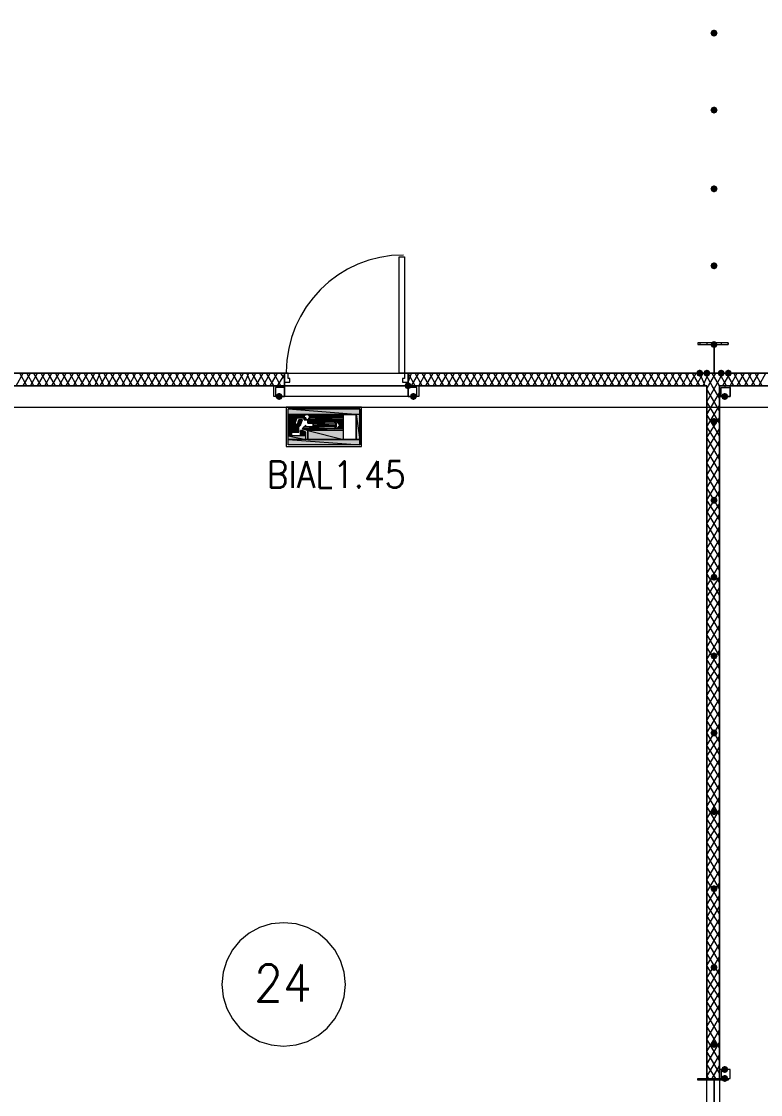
# Model space of a CAD drawing. Header units: millimetres. Extents: x 0 to 420, y 0 to 297.
# Drawn here: x 313.82 to 331.3, y 123.32 to 148.7 of the extents above; entities that cross this region are included whole.
import ezdxf

# ---------------------------------------------------------------- set-up
doc = ezdxf.new("R2010")
doc.units = ezdxf.units.MM
doc.styles.get("Standard").update_dxf_attribs({"font": 'STANDARD'})

msp = doc.modelspace()

# ---------------------------------------------------------------- hatches: boundary and pattern name
for color, points in [(7, [(330.284667, 148.420667), (330.259796, 148.360871), (330.2, 148.336), (330.140204, 148.360871), (330.115333, 148.420667), (330.140204, 148.480462), (330.2, 148.505333), (330.259796, 148.480463)]), (7, [(330.284667, 146.600333), (330.259796, 146.540537), (330.2, 146.515667), (330.140204, 146.540537), (330.115333, 146.600333), (330.140204, 146.660129), (330.2, 146.685), (330.259796, 146.660129)]), (7, [(330.284667, 144.737667), (330.259796, 144.677871), (330.2, 144.653), (330.140204, 144.677871), (330.115333, 144.737667), (330.140204, 144.797462), (330.2, 144.822333), (330.259796, 144.797463)]), (7, [(330.284667, 142.917333), (330.259796, 142.857537), (330.2, 142.832667), (330.140204, 142.857537), (330.115333, 142.917333), (330.140204, 142.977129), (330.2, 143.002), (330.259796, 142.977129)]), (7, [(330.284667, 141.054667), (330.259796, 140.994871), (330.2, 140.97), (330.140204, 140.994871), (330.115333, 141.054667), (330.140204, 141.114462), (330.2, 141.139333), (330.259796, 141.114463)]), (7, [(329.946, 140.377333), (329.921129, 140.317537), (329.861333, 140.292667), (329.801537, 140.317537), (329.776667, 140.377333), (329.801537, 140.437129), (329.861333, 140.462), (329.921129, 140.437129)]), (7, [(330.115333, 140.377333), (330.090463, 140.317537), (330.030667, 140.292667), (329.970871, 140.317537), (329.946, 140.377333), (329.970871, 140.437129), (330.030667, 140.462), (330.090462, 140.437129)]), (7, [(330.454, 140.377333), (330.429129, 140.317537), (330.369333, 140.292667), (330.309537, 140.317537), (330.284667, 140.377333), (330.309537, 140.437129), (330.369333, 140.462), (330.429129, 140.437129)]), (7, [(330.623333, 140.377333), (330.598462, 140.317537), (330.538667, 140.292667), (330.478871, 140.317537), (330.454, 140.377333), (330.478871, 140.437129), (330.538667, 140.462), (330.598462, 140.437129)]), (7, [(323.045667, 140.081), (323.020796, 140.021204), (322.961, 139.996333), (322.901204, 140.021204), (322.876333, 140.081), (322.901204, 140.140796), (322.961, 140.165667), (323.020796, 140.140796)]), (7, [(319.997667, 139.827), (319.972796, 139.767204), (319.913, 139.742333), (319.853204, 139.767204), (319.828333, 139.827), (319.853204, 139.886796), (319.913, 139.911667), (319.972796, 139.886796)]), (7, [(323.172667, 139.827), (323.147796, 139.767204), (323.088, 139.742333), (323.028204, 139.767204), (323.003333, 139.827), (323.028204, 139.886796), (323.088, 139.911667), (323.147796, 139.886796)]), (7, [(330.538667, 139.827), (330.513796, 139.767204), (330.454, 139.742333), (330.394204, 139.767204), (330.369333, 139.827), (330.394204, 139.886796), (330.454, 139.911667), (330.513796, 139.886796)]), (82, [(320.505667, 139.361333), (320.505667, 139.318999)]), (82, [(320.590334, 139.276666), (320.548, 139.276666)]), (82, [(320.590334, 139.276666), (320.632667, 139.276666)]), (7, [(330.284667, 139.234333), (330.259796, 139.174537), (330.2, 139.149667), (330.140204, 139.174537), (330.115333, 139.234333), (330.140204, 139.294129), (330.2, 139.319), (330.259796, 139.294129)]), (82, [(320.421, 139.022666), (320.463334, 139.022666)]), (7, [(330.284667, 137.371667), (330.259796, 137.311871), (330.2, 137.287), (330.140204, 137.311871), (330.115333, 137.371667), (330.140204, 137.431462), (330.2, 137.456333), (330.259796, 137.431463)]), (7, [(330.284667, 135.551333), (330.259796, 135.491537), (330.2, 135.466667), (330.140204, 135.491537), (330.115333, 135.551333), (330.140204, 135.611129), (330.2, 135.636), (330.259796, 135.611129)]), (7, [(330.284667, 133.688667), (330.259796, 133.628871), (330.2, 133.604), (330.140204, 133.628871), (330.115333, 133.688667), (330.140204, 133.748462), (330.2, 133.773333), (330.259796, 133.748463)]), (7, [(330.284667, 131.868333), (330.259796, 131.808538), (330.2, 131.783667), (330.140204, 131.808538), (330.115333, 131.868333), (330.140204, 131.928129), (330.2, 131.953), (330.259796, 131.928129)]), (7, [(330.284667, 130.005667), (330.259796, 129.945871), (330.2, 129.921), (330.140204, 129.945871), (330.115333, 130.005667), (330.140204, 130.065462), (330.2, 130.090333), (330.259796, 130.065463)]), (7, [(330.284667, 128.185333), (330.259796, 128.125538), (330.2, 128.100667), (330.140204, 128.125538), (330.115333, 128.185333), (330.140204, 128.245129), (330.2, 128.27), (330.259796, 128.245129)]), (7, [(330.284667, 126.322667), (330.259796, 126.262871), (330.2, 126.238), (330.140204, 126.262871), (330.115333, 126.322667), (330.140204, 126.382462), (330.2, 126.407333), (330.259796, 126.382463)]), (7, [(330.284667, 124.502333), (330.259796, 124.442537), (330.2, 124.417667), (330.140204, 124.442537), (330.115333, 124.502333), (330.140204, 124.562129), (330.2, 124.587), (330.259796, 124.562129)]), (7, [(330.538667, 123.909667), (330.513796, 123.849871), (330.454, 123.825), (330.394204, 123.849871), (330.369333, 123.909667), (330.394204, 123.969462), (330.454, 123.994333), (330.513796, 123.969463)]), (7, [(330.538667, 123.698), (330.513796, 123.638204), (330.454, 123.613333), (330.394204, 123.638204), (330.369333, 123.698), (330.394204, 123.757796), (330.454, 123.782667), (330.513796, 123.757796)])]:
    msp.add_hatch(color=color).paths.add_polyline_path(points, flags=0)
h = msp.add_hatch(color=82)
h.paths.add_polyline_path([(321.818, 139.530666), (320.124667, 139.530666), (321.818, 139.403666)], flags=0)
h.paths.add_polyline_path([(320.124667, 139.530666), (321.818, 139.403666), (320.124667, 139.403666)], flags=0)
h = msp.add_hatch(color=82)
h.paths.add_polyline_path([(320.124667, 139.403666), (321.437, 139.403666)], flags=0)
h.paths.add_polyline_path([(321.437, 139.403666), (320.124667, 139.403666)], flags=0)
h = msp.add_hatch(color=82)
h.paths.add_polyline_path([(320.548, 139.403666), (320.124667, 139.403666)], flags=0)
h.paths.add_polyline_path([(320.124667, 139.403666), (320.548, 139.403666)], flags=0)
h.paths.add_polyline_path([(320.548, 139.403666), (320.124667, 139.403666)], flags=0)
h.paths.add_polyline_path([(320.548, 139.403666), (320.124667, 139.403666), (320.590334, 139.403666)], flags=0)
h = msp.add_hatch(color=82)
h.paths.add_polyline_path([(320.548, 139.403666), (320.124667, 139.403666), (320.505667, 139.361333)], flags=0)
h.paths.add_polyline_path([(320.124667, 139.403666), (320.505667, 139.361333), (320.124667, 139.361333)], flags=0)
h = msp.add_hatch(color=82)
h.paths.add_polyline_path([(320.124667, 139.361333), (320.505667, 139.361333)], flags=0)
h.paths.add_polyline_path([(320.505667, 139.361333), (320.124667, 139.361333)], flags=0)
h = msp.add_hatch(color=82)
h.paths.add_polyline_path([(320.124667, 139.361333), (320.505667, 139.361333)], flags=0)
h.paths.add_polyline_path([(320.505667, 139.361333), (320.124667, 139.361333)], flags=0)
h = msp.add_hatch(color=82)
h.paths.add_polyline_path([(320.505667, 139.361333), (320.124667, 139.361333), (320.505667, 139.318999)], flags=0)
h.paths.add_polyline_path([(320.124667, 139.361333), (320.505667, 139.318999), (320.124667, 139.318999)], flags=0)
h = msp.add_hatch(color=82)
h.paths.add_polyline_path([(320.590334, 139.403666), (321.437, 139.403666)], flags=0)
h.paths.add_polyline_path([(321.437, 139.403666), (320.590334, 139.403666)], flags=0)
h = msp.add_hatch(color=82)
h.paths.add_polyline_path([(320.590334, 139.403666), (321.437, 139.403666)], flags=0)
h.paths.add_polyline_path([(321.437, 139.403666), (320.590334, 139.403666)], flags=0)
h.paths.add_polyline_path([(321.437, 139.403666), (320.590334, 139.403666)], flags=0)
h.paths.add_polyline_path([(320.590334, 139.403666), (321.437, 139.403666)], flags=0)
h = msp.add_hatch(color=82)
h.paths.add_polyline_path([(321.437, 139.403666), (320.632667, 139.403666), (321.437, 139.361333)], flags=0)
h.paths.add_polyline_path([(320.632667, 139.403666), (321.437, 139.361333), (320.632667, 139.361333)], flags=0)
h = msp.add_hatch(color=82)
h.paths.add_polyline_path([(320.632667, 139.361333), (321.437, 139.361333)], flags=0)
h.paths.add_polyline_path([(321.437, 139.361333), (320.632667, 139.361333)], flags=0)
h = msp.add_hatch(color=82)
h.paths.add_polyline_path([(320.632667, 139.361333), (321.437, 139.361333)], flags=0)
h.paths.add_polyline_path([(321.437, 139.361333), (320.632667, 139.361333)], flags=0)
h = msp.add_hatch(color=82)
h.paths.add_polyline_path([(320.632667, 139.361333), (321.437, 139.361333)], flags=0)
h.paths.add_polyline_path([(321.437, 139.361333), (320.632667, 139.361333)], flags=0)
h = msp.add_hatch(color=82)
h.paths.add_polyline_path([(321.437, 139.361333), (320.632667, 139.361333), (321.437, 139.318999)], flags=0)
h.paths.add_polyline_path([(320.632667, 139.361333), (321.437, 139.318999), (320.632667, 139.318999)], flags=0)
h = msp.add_hatch(color=82)
h.paths.add_polyline_path([(321.818, 139.403666), (321.733334, 139.403666), (321.818, 138.810999)], flags=0)
h.paths.add_polyline_path([(321.733334, 139.403666), (321.818, 138.810999), (321.733334, 138.810999)], flags=0)
h = msp.add_hatch(color=82)
h.paths.add_polyline_path([(320.124667, 139.318999), (320.505667, 139.318999)], flags=0)
h.paths.add_polyline_path([(320.505667, 139.318999), (320.124667, 139.318999)], flags=0)
h = msp.add_hatch(color=82)
h.paths.add_polyline_path([(320.336334, 139.318999), (320.124667, 139.318999), (320.294, 139.191999)], flags=0)
h.paths.add_polyline_path([(320.124667, 139.318999), (320.294, 139.191999), (320.124667, 139.191999)], flags=0)
h = msp.add_hatch(color=82)
h.paths.add_polyline_path([(320.294, 139.191999), (320.124667, 139.191999), (320.336334, 139.149666)], flags=0)
h.paths.add_polyline_path([(320.124667, 139.191999), (320.336334, 139.149666), (320.124667, 139.149666)], flags=0)
h = msp.add_hatch(color=82)
h.paths.add_polyline_path([(320.421, 139.149666), (320.124667, 139.149666), (320.378667, 139.107333)], flags=0)
h.paths.add_polyline_path([(320.124667, 139.149666), (320.378667, 139.107333), (320.124667, 139.107333)], flags=0)
h = msp.add_hatch(color=82)
h.paths.add_polyline_path([(320.378667, 139.107333), (320.124667, 139.107333), (320.378667, 138.980333)], flags=0)
h.paths.add_polyline_path([(320.124667, 139.107333), (320.378667, 138.980333), (320.124667, 138.980333)], flags=0)
h = msp.add_hatch(color=82)
h.paths.add_polyline_path([(320.463334, 139.276666), (320.378667, 139.276666), (320.421, 139.149666)], flags=0)
h.paths.add_polyline_path([(320.378667, 139.276666), (320.421, 139.149666), (320.336334, 139.149666)], flags=0)
h = msp.add_hatch(color=82)
h.paths.add_polyline_path([(321.267667, 139.107333), (320.505667, 139.107333), (321.225334, 139.064999)], flags=0)
h.paths.add_polyline_path([(320.505667, 139.107333), (321.225334, 139.064999), (320.463334, 139.064999)], flags=0)
h = msp.add_hatch(color=82)
h.paths.add_polyline_path([(320.505667, 139.318999), (320.548, 139.318999)], flags=0)
h.paths.add_polyline_path([(320.548, 139.318999), (320.505667, 139.318999)], flags=0)
h = msp.add_hatch(color=82)
h.paths.add_polyline_path([(320.548, 139.276666), (320.505667, 139.318999)], flags=0)
h.paths.add_polyline_path([(320.548, 139.276666), (320.505667, 139.318999), (320.548, 139.318999)], flags=0)
h = msp.add_hatch(color=82)
h.paths.add_polyline_path([(320.548, 139.276666), (320.505667, 139.318999)], flags=0)
h.paths.add_polyline_path([(320.505667, 139.318999), (320.548, 139.276666), (320.505667, 139.276666)], flags=0)
h = msp.add_hatch(color=82)
h.paths.add_polyline_path([(320.505667, 139.276666), (320.548, 139.276666)], flags=0)
h.paths.add_polyline_path([(320.548, 139.276666), (320.505667, 139.276666)], flags=0)
h = msp.add_hatch(color=82)
h.paths.add_polyline_path([(320.505667, 139.276666), (320.548, 139.276666)], flags=0)
h.paths.add_polyline_path([(320.548, 139.276666), (320.505667, 139.276666)], flags=0)
h = msp.add_hatch(color=82)
h.paths.add_polyline_path([(320.505667, 139.276666), (320.548, 139.276666)], flags=0)
h.paths.add_polyline_path([(320.548, 139.276666), (320.505667, 139.276666)], flags=0)
h.paths.add_polyline_path([(320.548, 139.276666), (320.505667, 139.276666), (321.437, 139.276666)], flags=0)
h.paths.add_polyline_path([(320.505667, 139.276666), (321.437, 139.276666)], flags=0)
h = msp.add_hatch(color=82)
h.paths.add_polyline_path([(320.632667, 139.276666), (320.632667, 139.318999)], flags=0)
h.paths.add_polyline_path([(320.632667, 139.318999), (320.632667, 139.276666), (320.590334, 139.276666)], flags=0)
h = msp.add_hatch(color=82)
h.paths.add_polyline_path([(320.590334, 139.276666), (320.632667, 139.276666)], flags=0)
h.paths.add_polyline_path([(320.632667, 139.276666), (320.590334, 139.276666)], flags=0)
h = msp.add_hatch(color=82)
h.paths.add_polyline_path([(321.437, 139.276666), (320.632667, 139.276666)], flags=0)
h.paths.add_polyline_path([(320.632667, 139.276666), (321.437, 139.276666), (320.590334, 139.276666)], flags=0)
h = msp.add_hatch(color=82)
h.paths.add_polyline_path([(320.590334, 139.276666), (321.437, 139.276666)], flags=0)
h.paths.add_polyline_path([(321.437, 139.276666), (320.590334, 139.276666)], flags=0)
h = msp.add_hatch(color=82)
h.paths.add_polyline_path([(320.590334, 139.276666), (321.437, 139.276666)], flags=0)
h.paths.add_polyline_path([(321.437, 139.276666), (320.590334, 139.276666)], flags=0)
h = msp.add_hatch(color=82)
h.paths.add_polyline_path([(321.437, 139.276666), (320.590334, 139.276666), (321.437, 139.234333)], flags=0)
h.paths.add_polyline_path([(320.590334, 139.276666), (321.437, 139.234333), (320.590334, 139.234333)], flags=0)
h = msp.add_hatch(color=82)
h.paths.add_polyline_path([(321.225334, 139.234333), (320.590334, 139.234333), (321.267667, 139.191999)], flags=0)
h.paths.add_polyline_path([(320.590334, 139.234333), (321.267667, 139.191999), (320.590334, 139.191999)], flags=0)
h = msp.add_hatch(color=82)
h.paths.add_polyline_path([(320.632667, 139.318999), (321.437, 139.318999)], flags=0)
h.paths.add_polyline_path([(321.437, 139.318999), (320.632667, 139.318999)], flags=0)
h = msp.add_hatch(color=82)
h.paths.add_polyline_path([(320.632667, 139.318999), (321.437, 139.318999)], flags=0)
h.paths.add_polyline_path([(321.437, 139.318999), (320.632667, 139.318999)], flags=0)
h = msp.add_hatch(color=82)
h.paths.add_polyline_path([(320.632667, 139.318999), (321.437, 139.318999)], flags=0)
h.paths.add_polyline_path([(321.437, 139.318999), (320.632667, 139.318999)], flags=0)
h = msp.add_hatch(color=82)
h.paths.add_polyline_path([(320.632667, 139.318999), (321.437, 139.318999)], flags=0)
h.paths.add_polyline_path([(321.437, 139.318999), (320.632667, 139.318999)], flags=0)
h = msp.add_hatch(color=82)
h.paths.add_polyline_path([(320.632667, 139.318999), (321.437, 139.318999)], flags=0)
h.paths.add_polyline_path([(321.437, 139.318999), (320.632667, 139.318999)], flags=0)
h = msp.add_hatch(color=82)
h.paths.add_polyline_path([(321.437, 139.318999), (320.632667, 139.318999), (321.437, 139.276666)], flags=0)
h.paths.add_polyline_path([(320.632667, 139.318999), (321.437, 139.276666), (320.632667, 139.276666)], flags=0)
h = msp.add_hatch(color=82)
h.paths.add_polyline_path([(320.632667, 139.276666), (321.437, 139.276666)], flags=0)
h.paths.add_polyline_path([(321.437, 139.276666), (320.632667, 139.276666)], flags=0)
h = msp.add_hatch(color=82)
h.paths.add_polyline_path([(321.267667, 139.191999), (320.717334, 139.191999), (321.267667, 139.149666)], flags=0)
h.paths.add_polyline_path([(320.717334, 139.191999), (321.267667, 139.149666), (320.717334, 139.149666)], flags=0)
h = msp.add_hatch(color=82)
h.paths.add_polyline_path([(320.717334, 139.149666), (320.759667, 139.149666)], flags=0)
h.paths.add_polyline_path([(320.759667, 139.149666), (320.717334, 139.149666)], flags=0)
h = msp.add_hatch(color=82)
h.paths.add_polyline_path([(321.267667, 139.149666), (320.717334, 139.149666), (321.267667, 139.107333)], flags=0)
h.paths.add_polyline_path([(320.717334, 139.149666), (321.267667, 139.107333), (320.717334, 139.107333)], flags=0)
h = msp.add_hatch(color=82)
h.paths.add_polyline_path([(321.437, 139.234333), (321.267667, 139.234333), (321.437, 139.149666)], flags=0)
h.paths.add_polyline_path([(321.267667, 139.234333), (321.437, 139.149666), (321.352334, 139.149666)], flags=0)
h = msp.add_hatch(color=82)
h.paths.add_polyline_path([(321.437, 139.149666), (321.352334, 139.149666), (321.437, 139.064999)], flags=0)
h.paths.add_polyline_path([(321.352334, 139.149666), (321.437, 139.064999), (321.267667, 139.064999)], flags=0)
h = msp.add_hatch(color=82)
h.paths.add_polyline_path([(320.209334, 138.980333), (320.124667, 138.980333), (320.209334, 138.895666)], flags=0)
h.paths.add_polyline_path([(320.124667, 138.980333), (320.209334, 138.895666), (320.124667, 138.895666)], flags=0)
h = msp.add_hatch(color=82)
h.paths.add_polyline_path([(320.548, 138.895666), (320.124667, 138.895666), (320.548, 138.810999)], flags=0)
h.paths.add_polyline_path([(320.124667, 138.895666), (320.548, 138.810999), (320.124667, 138.810999)], flags=0)
h = msp.add_hatch(color=82)
h.paths.add_polyline_path([(320.463334, 139.022666), (320.421, 139.022666), (320.548, 138.980333)], flags=0)
h.paths.add_polyline_path([(320.421, 139.022666), (320.548, 138.980333), (320.421, 138.980333)], flags=0)
h = msp.add_hatch(color=82)
h.paths.add_polyline_path([(320.548, 138.980333), (320.421, 138.980333), (320.548, 138.895666)], flags=0)
h.paths.add_polyline_path([(320.421, 138.980333), (320.548, 138.895666), (320.421, 138.895666)], flags=0)
h = msp.add_hatch(color=82)
h.paths.add_polyline_path([(321.437, 139.064999), (320.463334, 139.064999), (321.437, 139.022666)], flags=0)
h.paths.add_polyline_path([(320.463334, 139.064999), (321.437, 139.022666), (320.590334, 139.022666)], flags=0)
h = msp.add_hatch(color=82)
h.paths.add_polyline_path([(321.437, 139.022666), (320.590334, 139.022666), (321.437, 138.810999)], flags=0)
h.paths.add_polyline_path([(320.590334, 139.022666), (321.437, 138.810999), (320.590334, 138.810999)], flags=0)
h = msp.add_hatch(color=82)
h.paths.add_polyline_path([(321.818, 138.810999), (320.124667, 138.810999), (321.818, 138.683999)], flags=0)
h.paths.add_polyline_path([(320.124667, 138.810999), (321.818, 138.683999), (320.124667, 138.683999)], flags=0)
h = msp.add_hatch(color=82)
h.paths.add_polyline_path([(320.590334, 138.810999), (321.818, 138.810999)], flags=0)
h.paths.add_polyline_path([(321.818, 138.810999), (320.590334, 138.810999)], flags=0)

# ---------------------------------------------------------------- linework, layer by layer
at = {"color": 5, "lineweight": 0}
msp.add_lwpolyline([(124.290668, 139.572999), (235.669667, 139.572999), (242.146667, 139.572999), (242.146667, 143.086666), (261.831667, 143.086666), (261.831667, 139.572999), (374.607667, 139.572999), (379.857, 139.572999), (379.857, 188.467999), (268.224001, 188.467999), (261.958667, 188.467999), (261.958667, 184.869666)], dxfattribs=at)
at = {"color": 8, "lineweight": 0}
msp.add_lwpolyline([(381.719667, 140.377333), (381.719667, 187.452), (260.265333, 187.452), (260.265333, 140.377333)], close=True, dxfattribs=at)
at = {"color": 7, "lineweight": 0}
for points in [[(322.855167, 143.171333), (322.571658, 143.157018), (322.29634, 143.115), (322.030605, 143.046674), (321.775849, 142.953432), (321.533463, 142.83667), (321.304843, 142.697781), (321.091381, 142.538158), (320.894472, 142.359195), (320.715509, 142.162286), (320.555886, 141.948824), (320.416996, 141.720204), (320.300234, 141.477818), (320.206993, 141.223061), (320.138667, 140.957327), (320.096649, 140.682009), (320.082333, 140.3985)], [(329.861333, 141.097), (329.861333, 141.054667)], [(330.030667, 141.097), (330.030667, 141.054667)], [(330.2, 141.097), (330.2, 140.377333)], [(330.369333, 141.097), (330.369333, 141.054667)], [(330.538667, 141.097), (330.538667, 141.054667)], [(320.04, 140.377333), (305.562, 140.377333)], [(313.69, 140.081), (313.859333, 140.377333)], [(313.944, 140.081), (313.774667, 140.377333)], [(313.859333, 140.081), (314.028667, 140.377333)], [(314.113333, 140.081), (313.944, 140.377333)], [(314.028667, 140.081), (314.198, 140.377333)], [(314.282667, 140.081), (314.113333, 140.377333)], [(314.198, 140.081), (314.367333, 140.377333)], [(314.452, 140.081), (314.282667, 140.377333)], [(314.367333, 140.081), (314.536667, 140.377333)], [(314.621333, 140.081), (314.452, 140.377333)], [(314.536667, 140.081), (314.706, 140.377333)], [(314.790667, 140.081), (314.621333, 140.377333)], [(314.706, 140.081), (314.875333, 140.377333)], [(314.96, 140.081), (314.790667, 140.377333)], [(314.875333, 140.081), (315.044667, 140.377333)], [(315.129333, 140.081), (314.96, 140.377333)], [(315.044667, 140.081), (315.214, 140.377333)], [(315.298667, 140.081), (315.129333, 140.377333)], [(315.214, 140.081), (315.383333, 140.377333)], [(315.468, 140.081), (315.298667, 140.377333)], [(315.383333, 140.081), (315.552667, 140.377333)], [(315.637333, 140.081), (315.468, 140.377333)], [(315.552667, 140.081), (315.679667, 140.377333)], [(315.764333, 140.081), (315.637333, 140.377333)], [(315.679667, 140.081), (315.849, 140.377333)], [(315.933667, 140.081), (315.764333, 140.377333)], [(315.849, 140.081), (316.018333, 140.377333)], [(316.103, 140.081), (315.933667, 140.377333)], [(316.018333, 140.081), (316.187667, 140.377333)], [(316.272333, 140.081), (316.103, 140.377333)], [(316.187667, 140.081), (316.357, 140.377333)], [(316.441667, 140.081), (316.272333, 140.377333)], [(316.357, 140.081), (316.526333, 140.377333)], [(316.611, 140.081), (316.441667, 140.377333)], [(316.526333, 140.081), (316.695667, 140.377333)], [(316.780333, 140.081), (316.611, 140.377333)], [(316.695667, 140.081), (316.865, 140.377333)], [(316.949667, 140.081), (316.780333, 140.377333)], [(316.865, 140.081), (317.034333, 140.377333)], [(317.119, 140.081), (316.949667, 140.377333)], [(317.034333, 140.081), (317.203667, 140.377333)], [(317.288333, 140.081), (317.119, 140.377333)], [(317.203667, 140.081), (317.373, 140.377333)], [(317.457667, 140.081), (317.288333, 140.377333)], [(317.373, 140.081), (317.542333, 140.377333)], [(317.627, 140.081), (317.457667, 140.377333)], [(317.542333, 140.081), (317.711667, 140.377333)], [(317.796333, 140.081), (317.627, 140.377333)], [(317.711667, 140.081), (317.881, 140.377333)], [(317.965667, 140.081), (317.796333, 140.377333)], [(317.881, 140.081), (318.050333, 140.377333)], [(318.135, 140.081), (317.965667, 140.377333)], [(318.050333, 140.081), (318.219667, 140.377333)], [(318.304333, 140.081), (318.135, 140.377333)], [(318.219667, 140.081), (318.389, 140.377333)], [(318.473667, 140.081), (318.304333, 140.377333)], [(318.389, 140.081), (318.558333, 140.377333)], [(318.643, 140.081), (318.473667, 140.377333)], [(318.558333, 140.081), (318.727667, 140.377333)], [(318.812333, 140.081), (318.643, 140.377333)], [(318.727667, 140.081), (318.897, 140.377333)], [(318.981667, 140.081), (318.812333, 140.377333)], [(318.897, 140.081), (319.066333, 140.377333)], [(319.151, 140.081), (318.981667, 140.377333)], [(319.066333, 140.081), (319.193333, 140.377333)], [(319.278, 140.081), (319.151, 140.377333)], [(319.193333, 140.081), (319.362667, 140.377333)], [(319.447333, 140.081), (319.278, 140.377333)], [(319.362667, 140.081), (319.532, 140.377333)], [(319.616667, 140.081), (319.447333, 140.377333)], [(319.532, 140.081), (319.701333, 140.377333)], [(319.786, 140.081), (319.616667, 140.377333)], [(319.701333, 140.081), (319.870667, 140.377333)], [(319.955333, 140.081), (319.786, 140.377333)], [(320.04, 140.250333), (319.955333, 140.377333)], [(320.04, 140.377333), (320.04, 140.165667), (320.04, 140.081)], [(320.04, 140.081), (320.04, 140.165667), (320.04, 140.377333), (320.04, 140.165667)], [(322.961, 140.165667), (323.045667, 140.377333)], [(323.130333, 140.081), (322.961, 140.377333)], [(322.961, 140.377333), (322.961, 140.165667), (322.961, 140.081)], [(322.961, 140.081), (322.961, 140.165667), (322.961, 140.377333), (322.961, 140.165667)], [(337.439, 140.377333), (322.961, 140.377333)], [(323.045667, 140.081), (323.215, 140.377333)], [(323.299667, 140.081), (323.130333, 140.377333)], [(323.215, 140.081), (323.384333, 140.377333)], [(323.469, 140.081), (323.299667, 140.377333)], [(323.384333, 140.081), (323.553667, 140.377333)], [(323.638333, 140.081), (323.469, 140.377333)], [(323.553667, 140.081), (323.723, 140.377333)], [(323.807667, 140.081), (323.638333, 140.377333)], [(323.723, 140.081), (323.892333, 140.377333)], [(323.977, 140.081), (323.807667, 140.377333)], [(323.892333, 140.081), (324.061667, 140.377333)], [(324.146333, 140.081), (323.977, 140.377333)], [(324.061667, 140.081), (324.231, 140.377333)], [(324.315667, 140.081), (324.146333, 140.377333)], [(324.231, 140.081), (324.400333, 140.377333)], [(324.485, 140.081), (324.315667, 140.377333)], [(324.400333, 140.081), (324.569667, 140.377333)], [(324.654333, 140.081), (324.485, 140.377333)], [(324.569667, 140.081), (324.739, 140.377333)], [(324.823667, 140.081), (324.654333, 140.377333)], [(324.739, 140.081), (324.908333, 140.377333)], [(324.993, 140.081), (324.823667, 140.377333)], [(324.908333, 140.081), (325.077667, 140.377333)], [(325.162333, 140.081), (324.993, 140.377333)], [(325.077667, 140.081), (325.247, 140.377333)], [(325.331667, 140.081), (325.162333, 140.377333)], [(325.247, 140.081), (325.416333, 140.377333)], [(325.501, 140.081), (325.331667, 140.377333)], [(325.416333, 140.081), (325.585667, 140.377333)], [(325.670333, 140.081), (325.501, 140.377333)], [(325.585667, 140.081), (325.755, 140.377333)], [(325.839667, 140.081), (325.670333, 140.377333)], [(325.755, 140.081), (325.924333, 140.377333)], [(326.009, 140.081), (325.839667, 140.377333)], [(325.924333, 140.081), (326.093667, 140.377333)], [(326.178333, 140.081), (326.009, 140.377333)], [(326.093667, 140.081), (326.263, 140.377333)], [(326.347667, 140.081), (326.178333, 140.377333)], [(326.263, 140.081), (326.39, 140.377333)], [(326.474667, 140.081), (326.347667, 140.377333)], [(326.39, 140.081), (326.559333, 140.377333)], [(326.644, 140.081), (326.474667, 140.377333)], [(326.559333, 140.081), (326.728667, 140.377333)], [(326.813333, 140.081), (326.644, 140.377333)], [(326.728667, 140.081), (326.898, 140.377333)], [(326.982667, 140.081), (326.813333, 140.377333)], [(326.898, 140.081), (327.067333, 140.377333)], [(327.152, 140.081), (326.982667, 140.377333)], [(327.067333, 140.081), (327.236667, 140.377333)], [(327.321333, 140.081), (327.152, 140.377333)], [(327.236667, 140.081), (327.406, 140.377333)], [(327.490667, 140.081), (327.321333, 140.377333)], [(327.406, 140.081), (327.575333, 140.377333)], [(327.66, 140.081), (327.490667, 140.377333)], [(327.575333, 140.081), (327.744667, 140.377333)], [(327.829333, 140.081), (327.66, 140.377333)], [(327.744667, 140.081), (327.914, 140.377333)], [(327.998667, 140.081), (327.829333, 140.377333)], [(327.914, 140.081), (328.083333, 140.377333)], [(328.168, 140.081), (327.998667, 140.377333)], [(328.083333, 140.081), (328.252667, 140.377333)], [(328.337333, 140.081), (328.168, 140.377333)], [(328.252667, 140.081), (328.422, 140.377333)], [(328.506667, 140.081), (328.337333, 140.377333)], [(328.422, 140.081), (328.591333, 140.377333)], [(328.676, 140.081), (328.506667, 140.377333)], [(328.591333, 140.081), (328.760667, 140.377333)], [(328.845333, 140.081), (328.676, 140.377333)], [(328.760667, 140.081), (328.93, 140.377333)], [(329.014667, 140.081), (328.845333, 140.377333)], [(328.93, 140.081), (329.099333, 140.377333)], [(329.184, 140.081), (329.014667, 140.377333)], [(329.099333, 140.081), (329.268667, 140.377333)], [(329.353333, 140.081), (329.184, 140.377333)], [(329.268667, 140.081), (329.438, 140.377333)], [(329.522667, 140.081), (329.353333, 140.377333)], [(329.438, 140.081), (329.607333, 140.377333)], [(329.692, 140.081), (329.522667, 140.377333)], [(329.607333, 140.081), (329.776667, 140.377333)], [(329.861333, 140.081), (329.692, 140.377333)], [(329.776667, 140.081), (329.946, 140.377333)], [(329.988333, 140.081), (329.861333, 140.377333)], [(329.946, 140.081), (330.073, 140.377333)], [(330.157667, 140.081), (329.988333, 140.377333)], [(330.073, 140.081), (330.242333, 140.377333)], [(330.327, 140.081), (330.157667, 140.377333)], [(330.242333, 140.081), (330.411667, 140.377333)], [(330.496333, 140.081), (330.327, 140.377333)], [(330.411667, 140.081), (330.581, 140.377333)], [(330.665667, 140.081), (330.496333, 140.377333)], [(330.581, 140.081), (330.750333, 140.377333)], [(330.835, 140.081), (330.665667, 140.377333)], [(330.750333, 140.081), (330.919667, 140.377333)], [(331.004333, 140.081), (330.835, 140.377333)], [(330.919667, 140.081), (331.089, 140.377333)], [(331.173667, 140.081), (331.004333, 140.377333)], [(331.089, 140.081), (331.258333, 140.377333)], [(331.343, 140.081), (331.173667, 140.377333)], [(331.258333, 140.081), (331.427667, 140.377333)], [(319.870667, 140.081), (320.04, 140.335)], [(312.928, 140.081), (320.04, 140.081)], [(319.913, 140.081), (319.913, 140.038667)], [(320.04, 139.954), (320.04, 140.081), (321.479333, 140.081)], [(321.479333, 139.827), (320.04, 139.827), (320.04, 139.954)], [(321.479333, 140.081), (322.961, 140.081), (322.961, 139.954)], [(322.961, 139.954), (322.961, 139.827), (321.479333, 139.827)], [(322.961, 140.081), (330.030667, 140.081)], [(323.088, 140.081), (323.088, 140.038667)], [(330.030667, 139.996333), (330.073, 140.081)], [(330.030667, 139.7), (330.242333, 140.081)], [(330.030667, 140.081), (330.030667, 123.698), (330.327, 123.698), (330.327, 140.081)], [(330.327, 139.488333), (330.030667, 139.996333)], [(330.030667, 139.403667), (330.327, 139.911667)], [(330.327, 139.784667), (330.157667, 140.081)], [(330.327, 140.081), (337.439, 140.081)], [(330.454, 140.081), (330.454, 140.038667)], [(330.327, 139.192), (330.030667, 139.7)], [(330.030667, 139.107333), (330.327, 139.615333)], [(330.327, 138.895667), (330.030667, 139.403667)], [(330.030667, 138.853333), (330.327, 139.319)], [(330.327, 138.641667), (330.030667, 139.107333)], [(330.030667, 138.557), (330.327, 139.065)], [(330.327, 138.345333), (330.030667, 138.853333)], [(330.030667, 138.260667), (330.327, 138.768667)], [(330.327, 138.049), (330.030667, 138.557)], [(330.030667, 137.964333), (330.327, 138.472333)], [(330.327, 137.752667), (330.030667, 138.260667)], [(330.030667, 137.668), (330.327, 138.176)], [(330.327, 137.456333), (330.030667, 137.964333)], [(330.030667, 137.371667), (330.327, 137.879667)], [(330.327, 137.16), (330.030667, 137.668)], [(330.030667, 137.075333), (330.327, 137.583333)], [(330.327, 136.906), (330.030667, 137.371667)], [(330.030667, 136.821333), (330.327, 137.287)], [(330.327, 136.609667), (330.030667, 137.117667)], [(330.030667, 136.525), (330.327, 137.033)], [(330.327, 136.313333), (330.030667, 136.821333)], [(330.030667, 136.228667), (330.327, 136.736667)], [(330.327, 136.017), (330.030667, 136.525)], [(330.030667, 135.932333), (330.327, 136.440333)], [(330.327, 135.720667), (330.030667, 136.228667)], [(330.030667, 135.636), (330.327, 136.144)], [(330.327, 135.424333), (330.030667, 135.932333)], [(330.030667, 135.339667), (330.327, 135.847667)], [(330.327, 135.128), (330.030667, 135.636)], [(330.030667, 135.085667), (330.327, 135.551333)], [(330.327, 134.874), (330.030667, 135.339667)], [(330.030667, 134.789333), (330.327, 135.297333)], [(330.327, 134.577667), (330.030667, 135.085667)], [(330.030667, 134.493), (330.327, 135.001)], [(330.327, 134.281333), (330.030667, 134.789333)], [(330.030667, 134.196667), (330.327, 134.704667)], [(330.327, 133.985), (330.030667, 134.493)], [(330.030667, 133.900333), (330.327, 134.408333)], [(330.327, 133.688667), (330.030667, 134.196667)], [(330.030667, 133.604), (330.327, 134.112)], [(330.327, 133.392333), (330.030667, 133.900333)], [(330.030667, 133.307667), (330.327, 133.815667)], [(330.327, 133.138333), (330.030667, 133.604)], [(330.030667, 133.053667), (330.327, 133.519333)], [(330.327, 132.842), (330.030667, 133.35)], [(330.030667, 132.757333), (330.327, 133.265333)], [(330.327, 132.545667), (330.030667, 133.053667)], [(330.030667, 132.461), (330.327, 132.969)], [(330.327, 132.249333), (330.030667, 132.757333)], [(330.030667, 132.164667), (330.327, 132.672667)], [(330.327, 131.953), (330.030667, 132.461)], [(330.030667, 131.868333), (330.327, 132.376333)], [(330.327, 131.656667), (330.030667, 132.164667)], [(330.030667, 131.572), (330.327, 132.08)], [(330.327, 131.360333), (330.030667, 131.868333)], [(330.030667, 131.318), (330.327, 131.783667)], [(330.327, 131.106333), (330.030667, 131.572)], [(330.030667, 131.021667), (330.327, 131.529667)], [(330.327, 130.81), (330.030667, 131.318)], [(330.030667, 130.725333), (330.327, 131.233333)], [(330.327, 130.513667), (330.030667, 131.021667)], [(330.030667, 130.429), (330.327, 130.937)], [(330.327, 130.217333), (330.030667, 130.725333)], [(330.030667, 130.132667), (330.327, 130.640667)], [(330.327, 129.921), (330.030667, 130.429)], [(330.030667, 129.836333), (330.327, 130.344333)], [(330.327, 129.624667), (330.030667, 130.132667)], [(330.030667, 129.54), (330.327, 130.048)], [(330.327, 129.370667), (330.030667, 129.836333)], [(330.030667, 129.286), (330.327, 129.751667)], [(330.327, 129.074333), (330.030667, 129.582333)], [(330.030667, 128.989667), (330.327, 129.497667)], [(330.327, 128.778), (330.030667, 129.286)], [(330.030667, 128.693333), (330.327, 129.201333)], [(330.327, 128.481667), (330.030667, 128.989667)], [(330.030667, 128.397), (330.327, 128.905)], [(330.327, 128.185333), (330.030667, 128.693333)], [(330.030667, 128.100667), (330.327, 128.608667)], [(330.327, 127.889), (330.030667, 128.397)], [(330.030667, 127.804333), (330.327, 128.312333)], [(330.327, 127.592667), (330.030667, 128.100667)], [(330.030667, 127.508), (330.327, 128.016)], [(330.327, 127.338667), (330.030667, 127.804333)], [(330.030667, 127.254), (330.327, 127.762)], [(330.327, 127.042333), (330.030667, 127.550333)], [(330.030667, 126.957667), (330.327, 127.465667)], [(321.479333, 125.9205), (321.449661, 126.214844), (321.364561, 126.488996), (321.229905, 126.737083), (321.051566, 126.953232), (320.835416, 127.131572), (320.587329, 127.266228), (320.313177, 127.351328), (320.018833, 127.381), (319.72449, 127.351328), (319.450338, 127.266228), (319.202251, 127.131572), (318.986101, 126.953232), (318.807762, 126.737083), (318.673106, 126.488996), (318.588005, 126.214844), (318.558333, 125.9205)], [(330.327, 126.746), (330.030667, 127.254)], [(330.030667, 126.661333), (330.327, 127.169333)], [(330.327, 126.449667), (330.030667, 126.957667)], [(330.030667, 126.365), (330.327, 126.873)], [(330.327, 126.153333), (330.030667, 126.661333)], [(330.030667, 126.068667), (330.327, 126.576667)], [(330.327, 125.857), (330.030667, 126.365)], [(330.030667, 125.772333), (330.327, 126.280333)], [(318.558333, 125.9205), (318.588005, 125.626156), (318.673106, 125.352004), (318.807762, 125.103917), (318.986101, 124.887768), (319.202251, 124.709428), (319.450338, 124.574772), (319.72449, 124.489672), (320.018833, 124.46), (320.313177, 124.489672), (320.587329, 124.574772), (320.835416, 124.709428), (321.051566, 124.887768), (321.229905, 125.103917), (321.364561, 125.352004), (321.449661, 125.626156), (321.479333, 125.9205)], [(330.327, 125.603), (330.030667, 126.068667)], [(330.030667, 125.518333), (330.327, 125.984)], [(330.327, 125.306667), (330.030667, 125.814667)], [(330.030667, 125.222), (330.327, 125.73)], [(330.327, 125.010333), (330.030667, 125.518333)], [(330.030667, 124.925667), (330.327, 125.433667)], [(330.327, 124.714), (330.030667, 125.222)], [(330.030667, 124.629333), (330.327, 125.137333)], [(330.327, 124.417667), (330.030667, 124.925667)], [(330.030667, 124.333), (330.327, 124.841)], [(330.327, 124.121333), (330.030667, 124.629333)], [(330.030667, 124.036667), (330.327, 124.544667)], [(330.327, 123.825), (330.030667, 124.333)], [(330.030667, 123.740333), (330.327, 124.248333)], [(330.242333, 123.698), (330.030667, 124.036667)], [(330.157667, 123.698), (330.327, 123.994333)], [(329.861333, 123.655667), (329.861333, 123.698)], [(330.073, 123.698), (330.030667, 123.782667)], [(330.030667, 123.655667), (330.030667, 123.698)], [(330.2, 122.978333), (330.2, 123.698)], [(330.369333, 123.655667), (330.369333, 123.698)], [(330.538667, 123.655667), (330.538667, 123.698)]]:
    msp.add_lwpolyline(points, dxfattribs=at)
for points in [[(322.876333, 143.129), (322.876333, 140.377333), (322.749333, 140.377333), (322.749333, 143.129)], [(330.538667, 141.097), (329.819, 141.097), (329.819, 141.054667), (330.2, 141.054667), (330.2, 140.377333), (329.819, 140.377333), (330.538667, 140.377333), (330.2, 140.377333), (330.2, 141.054667), (330.538667, 141.054667)], [(320.167, 140.165667), (320.167, 140.250333), (320.124667, 140.250333), (320.124667, 140.377333), (320.04, 140.377333), (320.04, 140.165667)], [(322.961, 140.165667), (322.961, 140.377333), (322.876333, 140.377333), (322.876333, 140.250333), (322.834, 140.250333), (322.834, 140.165667)], [(319.786, 140.081), (320.04, 140.081), (320.04, 139.827), (319.786, 139.827)], [(319.828333, 140.038667), (319.828333, 139.827), (320.04, 139.827), (320.04, 140.038667)], [(322.961, 140.081), (323.215, 140.081), (323.215, 139.827), (322.961, 139.827)], [(322.961, 140.038667), (322.961, 139.827), (323.172667, 139.827), (323.172667, 140.038667)], [(330.581, 140.081), (330.327, 140.081), (330.327, 139.827), (330.581, 139.827)], [(330.581, 140.038667), (330.581, 139.827), (330.369333, 139.827), (330.369333, 140.038667)], [(330.581, 123.909667), (330.369333, 123.909667), (330.369333, 123.698), (330.581, 123.698), (330.581, 123.909667), (330.327, 123.909667), (330.327, 123.698), (330.581, 123.698)], [(330.538667, 122.978333), (329.819, 122.978333), (329.819, 123.020667), (330.2, 123.020667), (330.2, 123.655667), (329.819, 123.655667), (329.819, 123.698), (330.538667, 123.698), (330.538667, 123.655667), (330.2, 123.655667), (330.2, 123.020667), (330.538667, 123.020667)]]:
    msp.add_lwpolyline(points, close=True, dxfattribs=at)
at = {"color": 43, "lineweight": 0}
for points in [[(312.928, 105.579333), (330.030667, 105.579333), (330.030667, 140.081), (312.928, 140.081)], [(330.327, 105.579333), (347.429667, 105.579333), (347.429667, 140.081), (330.327, 140.081)]]:
    msp.add_lwpolyline(points, close=True, dxfattribs=at)
at = {"color": 92, "lineweight": 0}
msp.add_lwpolyline([(321.860334, 139.572999), (320.082334, 139.572999), (320.082334, 138.641666), (321.860334, 138.641666)], close=True, dxfattribs=at)
at = {"color": 82, "lineweight": 0}
for points in [[(321.818, 139.530666), (320.124667, 139.530666), (321.818, 139.403666)], [(320.124667, 139.530666), (321.818, 139.403666), (320.124667, 139.403666)], [(320.124667, 139.530666), (321.818, 139.530666), (321.818, 138.683999), (320.124667, 138.683999)], [(320.124667, 139.403666), (321.437, 139.403666)], [(321.437, 139.403666), (320.124667, 139.403666)], [(320.548, 139.403666), (320.124667, 139.403666)], [(320.124667, 139.403666), (320.548, 139.403666)], [(320.548, 139.403666), (320.124667, 139.403666)], [(320.548, 139.403666), (320.124667, 139.403666), (320.590334, 139.403666)], [(320.124667, 139.403666), (320.548, 139.403666)], [(320.548, 139.403666), (320.124667, 139.403666)], [(320.548, 139.403666), (320.124667, 139.403666)], [(320.124667, 139.403666), (320.548, 139.403666)], [(320.548, 139.403666), (320.124667, 139.403666)], [(320.548, 139.403666), (320.124667, 139.403666)], [(320.124667, 139.403666), (320.548, 139.403666)], [(320.548, 139.403666), (320.124667, 139.403666)], [(320.548, 139.403666), (320.124667, 139.403666), (320.505667, 139.361333)], [(320.124667, 139.403666), (320.505667, 139.361333), (320.124667, 139.361333)], [(320.124667, 139.361333), (320.505667, 139.361333)], [(320.505667, 139.361333), (320.124667, 139.361333)], [(320.124667, 139.361333), (320.505667, 139.361333)], [(320.505667, 139.361333), (320.124667, 139.361333)], [(320.505667, 139.361333), (320.124667, 139.361333)], [(320.124667, 139.361333), (320.505667, 139.361333)], [(320.505667, 139.361333), (320.124667, 139.361333)], [(320.505667, 139.361333), (320.124667, 139.361333)], [(320.124667, 139.361333), (320.505667, 139.361333)], [(320.505667, 139.361333), (320.124667, 139.361333)], [(320.505667, 139.361333), (320.124667, 139.361333), (320.505667, 139.318999)], [(320.124667, 139.361333), (320.505667, 139.318999), (320.124667, 139.318999)], [(320.505667, 139.361333), (320.505667, 139.318999)], [(320.505667, 139.318999), (320.505667, 139.361333)], [(320.590334, 139.403666), (321.437, 139.403666)], [(321.437, 139.403666), (320.590334, 139.403666)], [(320.590334, 139.403666), (321.437, 139.403666)], [(321.437, 139.403666), (320.590334, 139.403666)], [(321.437, 139.403666), (320.590334, 139.403666)], [(320.590334, 139.403666), (321.437, 139.403666)], [(320.632667, 139.403666), (320.590334, 139.403666), (320.632667, 139.361333)], [(320.590334, 139.403666), (320.632667, 139.361333)], [(320.632667, 139.403666), (320.590334, 139.403666)], [(320.632667, 139.403666), (320.590334, 139.403666)], [(321.437, 139.403666), (320.632667, 139.403666), (321.437, 139.361333)], [(320.632667, 139.403666), (321.437, 139.361333), (320.632667, 139.361333)], [(320.632667, 139.361333), (321.437, 139.361333)], [(321.437, 139.361333), (320.632667, 139.361333)], [(320.632667, 139.361333), (321.437, 139.361333)], [(321.437, 139.361333), (320.632667, 139.361333)], [(320.632667, 139.361333), (321.437, 139.361333)], [(321.437, 139.361333), (320.632667, 139.361333)], [(321.437, 139.361333), (320.632667, 139.361333), (321.437, 139.318999)], [(320.632667, 139.361333), (321.437, 139.318999), (320.632667, 139.318999)], [(321.437, 139.403666), (321.733334, 139.403666), (321.733334, 138.810999), (321.437, 138.810999)], [(321.818, 139.403666), (321.733334, 139.403666), (321.818, 138.810999)], [(321.733334, 139.403666), (321.818, 138.810999), (321.733334, 138.810999)], [(320.124667, 139.318999), (320.505667, 139.318999)], [(320.505667, 139.318999), (320.124667, 139.318999)], [(320.336334, 139.318999), (320.124667, 139.318999), (320.294, 139.191999)], [(320.124667, 139.318999), (320.294, 139.191999), (320.124667, 139.191999)], [(320.294, 139.191999), (320.124667, 139.191999), (320.336334, 139.149666)], [(320.124667, 139.191999), (320.336334, 139.149666), (320.124667, 139.149666)], [(320.421, 139.149666), (320.124667, 139.149666), (320.378667, 139.107333)], [(320.124667, 139.149666), (320.378667, 139.107333), (320.124667, 139.107333)], [(320.378667, 139.107333), (320.124667, 139.107333), (320.378667, 138.980333)], [(320.124667, 139.107333), (320.378667, 138.980333), (320.124667, 138.980333)], [(320.209334, 138.980333), (320.378667, 138.980333), (320.378667, 139.107333), (320.463334, 139.276666), (320.378667, 139.276666), (320.336334, 139.149666), (320.294, 139.191999), (320.336334, 139.318999), (320.505667, 139.318999), (320.505667, 139.276666), (320.548, 139.276666), (320.590334, 139.276666), (320.590334, 139.191999), (320.717334, 139.191999), (320.717334, 139.107333), (320.548, 139.107333), (320.548, 139.149666), (320.463334, 139.064999), (320.590334, 139.022666), (320.590334, 138.810999), (320.548, 138.810999), (320.548, 138.980333), (320.421, 139.022666), (320.421, 138.895666), (320.209334, 138.895666)], [(320.378667, 139.276666), (320.421, 139.149666), (320.336334, 139.149666)], [(320.463334, 139.276666), (320.378667, 139.276666), (320.421, 139.149666)], [(320.505667, 139.107333), (321.225334, 139.064999), (320.463334, 139.064999)], [(320.505667, 139.318999), (320.548, 139.318999)], [(320.548, 139.318999), (320.505667, 139.318999)], [(320.548, 139.276666), (320.505667, 139.318999)], [(320.548, 139.276666), (320.505667, 139.318999), (320.548, 139.318999)], [(320.548, 139.276666), (320.505667, 139.318999)], [(320.505667, 139.318999), (320.548, 139.276666), (320.505667, 139.276666)], [(320.505667, 139.276666), (320.548, 139.276666)], [(320.548, 139.276666), (320.505667, 139.276666)], [(320.505667, 139.276666), (320.548, 139.276666)], [(320.548, 139.276666), (320.505667, 139.276666)], [(320.505667, 139.276666), (320.548, 139.276666)], [(320.548, 139.276666), (320.505667, 139.276666)], [(320.505667, 139.276666), (320.548, 139.276666)], [(320.548, 139.276666), (320.505667, 139.276666)], [(320.548, 139.276666), (320.505667, 139.276666), (321.437, 139.276666)], [(320.505667, 139.276666), (321.437, 139.276666)], [(321.267667, 139.107333), (320.505667, 139.107333), (321.225334, 139.064999)], [(320.590334, 139.276666), (320.548, 139.276666)], [(320.590334, 139.276666), (320.548, 139.276666)], [(320.632667, 139.318999), (320.632667, 139.276666), (320.590334, 139.276666)], [(320.590334, 139.276666), (320.632667, 139.276666)], [(320.590334, 139.276666), (320.632667, 139.276666)], [(320.632667, 139.276666), (320.590334, 139.276666)], [(320.632667, 139.276666), (321.437, 139.276666), (320.590334, 139.276666)], [(320.590334, 139.276666), (321.437, 139.276666)], [(321.437, 139.276666), (320.590334, 139.276666)], [(320.590334, 139.276666), (321.437, 139.276666)], [(321.437, 139.276666), (320.590334, 139.276666)], [(321.437, 139.276666), (320.590334, 139.276666), (321.437, 139.234333)], [(320.590334, 139.276666), (321.437, 139.234333), (320.590334, 139.234333)], [(321.225334, 139.234333), (320.590334, 139.234333), (321.267667, 139.191999)], [(320.590334, 139.234333), (321.267667, 139.191999), (320.590334, 139.191999)], [(320.632667, 139.318999), (321.437, 139.318999)], [(321.437, 139.318999), (320.632667, 139.318999)], [(320.632667, 139.318999), (321.437, 139.318999)], [(321.437, 139.318999), (320.632667, 139.318999)], [(320.632667, 139.318999), (321.437, 139.318999)], [(321.437, 139.318999), (320.632667, 139.318999)], [(320.632667, 139.318999), (321.437, 139.318999)], [(321.437, 139.318999), (320.632667, 139.318999)], [(320.632667, 139.318999), (321.437, 139.318999)], [(321.437, 139.318999), (320.632667, 139.318999)], [(321.437, 139.318999), (320.632667, 139.318999), (321.437, 139.276666)], [(320.632667, 139.318999), (321.437, 139.276666), (320.632667, 139.276666)], [(320.632667, 139.276666), (320.632667, 139.318999)], [(320.632667, 139.276666), (320.632667, 139.318999)], [(320.632667, 139.276666), (321.437, 139.276666)], [(321.437, 139.276666), (320.632667, 139.276666)], [(321.437, 139.276666), (320.632667, 139.276666)], [(321.267667, 139.191999), (320.717334, 139.191999), (321.267667, 139.149666)], [(320.717334, 139.191999), (321.267667, 139.149666), (320.717334, 139.149666)], [(320.717334, 139.149666), (320.759667, 139.149666)], [(320.759667, 139.149666), (320.717334, 139.149666)], [(321.267667, 139.149666), (320.717334, 139.149666), (321.267667, 139.107333)], [(320.717334, 139.149666), (321.267667, 139.107333), (320.717334, 139.107333)], [(321.267667, 139.149666), (321.225334, 139.234333), (321.267667, 139.234333), (321.352334, 139.149666), (321.267667, 139.064999), (321.225334, 139.064999), (321.267667, 139.149666), (320.759667, 139.149666)], [(321.437, 139.234333), (321.267667, 139.234333), (321.437, 139.149666)], [(321.267667, 139.234333), (321.437, 139.149666), (321.352334, 139.149666)], [(321.352334, 139.149666), (321.437, 139.064999), (321.267667, 139.064999)], [(321.437, 139.149666), (321.352334, 139.149666), (321.437, 139.064999)], [(320.209334, 138.980333), (320.124667, 138.980333), (320.209334, 138.895666)], [(320.124667, 138.980333), (320.209334, 138.895666), (320.124667, 138.895666)], [(320.548, 138.895666), (320.124667, 138.895666), (320.548, 138.810999)], [(320.124667, 138.895666), (320.548, 138.810999), (320.124667, 138.810999)], [(320.421, 139.022666), (320.463334, 139.022666)], [(320.463334, 139.022666), (320.421, 139.022666), (320.548, 138.980333)], [(320.421, 139.022666), (320.548, 138.980333), (320.421, 138.980333)], [(320.548, 138.980333), (320.421, 138.980333), (320.548, 138.895666)], [(320.421, 138.980333), (320.548, 138.895666), (320.421, 138.895666)], [(321.437, 139.064999), (320.463334, 139.064999), (321.437, 139.022666)], [(320.463334, 139.064999), (321.437, 139.022666), (320.590334, 139.022666)], [(321.437, 139.022666), (320.590334, 139.022666), (321.437, 138.810999)], [(320.590334, 139.022666), (321.437, 138.810999), (320.590334, 138.810999)], [(321.818, 138.810999), (320.124667, 138.810999), (321.818, 138.683999)], [(320.124667, 138.810999), (321.818, 138.683999), (320.124667, 138.683999)], [(320.590334, 138.810999), (321.818, 138.810999)], [(321.818, 138.810999), (320.590334, 138.810999)]]:
    msp.add_lwpolyline(points, close=True, dxfattribs=at)

# ---------------------------------------------------------------- texts
at = {"color": 92, "insert": (319.616667, 138.295826), "char_height": 0.627829, "width": 3.27866256, "attachment_point": 1}
msp.add_mtext('BIAL1.45', dxfattribs=at)
at = {"color": 7, "insert": (319.32032, 126.390366), "char_height": 0.872032, "width": 1.16270933, "attachment_point": 1}
msp.add_mtext('24', dxfattribs=at)

doc.saveas('drawing.dxf')
